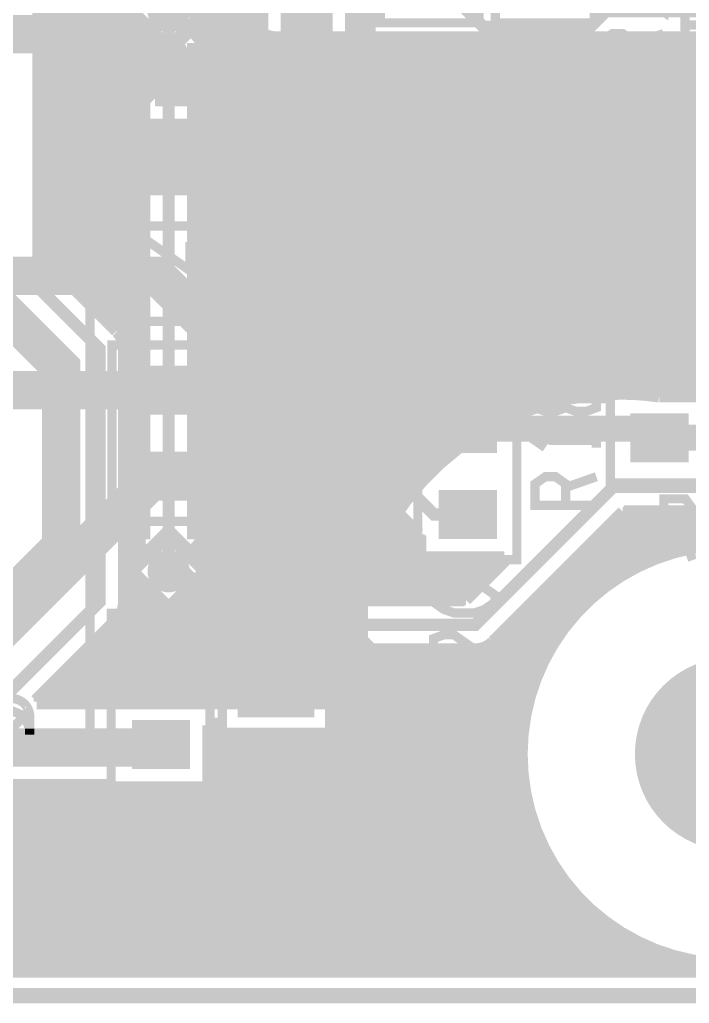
# Model space of a CAD drawing. Extents: x -3.4 to 91.7, y -66.9 to 11.1.
# Drawn here: x 16.71 to 27.8, y -29.13 to -12.84 of the extents above; entities that cross this region are included whole.
import ezdxf

# ---------------------------------------------------------------- set-up
doc = ezdxf.new("R2010")
doc.units = 0
doc.header["$MEASUREMENT"] = 0
doc.layers.get('0').update_dxf_attribs({"linetype": 'CONTINUOUS'})
for name, color, linetype in [('22-304A-0_BOT', 7, 'CONTINUOUS'), ('22-304A-0_DRD', 7, 'CONTINUOUS'), ('22-304A-0_SMB', 1, 'CONTINUOUS'), ('22-304A-0_SMT', 4, 'CONTINUOUS'), ('22-304A-0_SPT', 3, 'CONTINUOUS'), ('22-304A-0_SST', 5, 'CONTINUOUS'), ('22-304A-0_TOP', 10, 'CONTINUOUS'), ('THRUHOLE_NPT', 9, 'CONTINUOUS')]:
    doc.layers.add(name, color=color, linetype=linetype)

# ---------------------------------------------------------------- blocks, each defined once
blk = doc.blocks.new('ROUND_1')
at = {"const_width": 1.6002}
blk.add_lwpolyline([(-0.8001, 0, 1), (0.8001, 0, 1)], format="xyb", close=True, dxfattribs=at)
blk = doc.blocks.new('ROUND_28')
at = {"const_width": 0.35052}
blk.add_lwpolyline([(-0.17526, 0, 1), (0.17526, 0, 1)], format="xyb", close=True, dxfattribs=at)
blk = doc.blocks.new('ROUND_33')
at = {"const_width": 0.35052}
blk.add_lwpolyline([(-0.17526, 0, 1), (0.17526, 0, 1)], format="xyb", close=True, dxfattribs=at)
blk = doc.blocks.new('RECTANGLE_3')
blk.add_solid([(0.4826, 0.4064), (0.4826, -0.4064), (-0.4826, 0.4064), (-0.4826, -0.4064)])
blk = doc.blocks.new('RECTANGLE_6')
blk.add_solid([(0.9017, 0.508), (0.9017, -0.508), (-0.9017, 0.508), (-0.9017, -0.508)])
blk = doc.blocks.new('RECTANGLE_13')
blk.add_solid([(0.63627, 0.51308), (0.63627, -0.51308), (-0.63627, 0.51308), (-0.63627, -0.51308)])
blk = doc.blocks.new('RECTANGLE_19')
blk.add_solid([(0.508, 0.635), (0.508, -0.635), (-0.508, 0.635), (-0.508, -0.635)])
blk = doc.blocks.new('RECTANGLE_20')
blk.add_solid([(0.4826, 0.4064), (0.4826, -0.4064), (-0.4826, 0.4064), (-0.4826, -0.4064)])
blk = doc.blocks.new('ROUND_37')
at = {"const_width": 0.7493}
blk.add_lwpolyline([(-0.37465, 0, 1), (0.37465, 0, 1)], format="xyb", close=True, dxfattribs=at)
blk = doc.blocks.new('ROUND_2')
at = {"const_width": 0.50038}
blk.add_lwpolyline([(-0.25019, 0, 1), (0.25019, 0, 1)], format="xyb", close=True, dxfattribs=at)
blk = doc.blocks.new('RECTANGLE_27')
blk.add_solid([(0.3175, 0.4445), (0.3175, -0.4445), (-0.3175, 0.4445), (-0.3175, -0.4445)])

msp = doc.modelspace()

# ---------------------------------------------------------------- linework, layer by layer
at = {"layer": '22-304A-0_BOT'}
for points, const_width in [([(20.2692, -1.37922), (20.2692, -24.13)], 0.254), ([(20.0406, -1.6129), (20.0406, -24.13)], 0.254), ([(17.526, -2.4892), (17.526, -17.16786)], 0.254), ([(17.7546, -2.4892), (17.7546, -17.39646)], 0.254), ([(17.9832, -2.4892), (17.9832, -17.62506)], 0.254), ([(18.2118, -2.4892), (18.2118, -17.85366)], 0.254), ([(18.4404, -2.4892), (18.4404, -18.14068)], 0.254), ([(15.875, -11.07948), (15.90548, -11.07948), (17.018, -12.192), (17.018, -17.272), (18.034, -18.288), (18.034, -22.479), (16.256, -24.257), (15.494, -24.257), (13.589, -22.352), (11.43, -22.352)], 0.2032), ([(17.4498, -12.192), (17.4498, -17.09166)], 0.254), ([(19.177, -21.971), (19.177, -12.7)], 0.2032), ([(20.4978, -12.7), (20.4978, -24.13)], 0.254), ([(18.53692, -12.9286), (17.4498, -12.9286)], 0.254), ([(19.812, -12.9413), (19.812, -21.72716)], 0.254), ([(20.55876, -12.9286), (19.81708, -12.9286)], 0.254), ([(18.67408, -13.1572), (17.4498, -13.1572)], 0.254), ([(18.669, -13.15212), (18.669, -21.51888)], 0.254), ([(20.955, -13.1572), (19.67992, -13.1572)], 0.254), ([(20.7264, -13.09624), (20.7264, -24.13)], 0.254), ([(35.052, -13.1572), (20.955, -13.1572)], 0.254), ([(20.955, -13.1572), (20.955, -24.13)], 0.254), ([(21.1836, -13.1572), (21.1836, -24.13)], 0.254), ([(21.4122, -13.1572), (21.4122, -24.13)], 0.254), ([(21.6408, -13.1572), (21.6408, -24.13)], 0.254), ([(21.8694, -13.1572), (21.8694, -24.13)], 0.254), ([(22.098, -13.1572), (22.098, -24.13)], 0.254), ([(22.3266, -13.1572), (22.3266, -22.34438)], 0.254), ([(22.5552, -13.1572), (22.5552, -21.68906)], 0.254), ([(22.7838, -13.1572), (22.7838, -21.23694)], 0.254), ([(23.0124, -13.1572), (23.0124, -20.88388)], 0.254), ([(23.241, -13.1572), (23.241, -20.58924)], 0.254), ([(23.4696, -13.1572), (23.4696, -20.34032)], 0.254), ([(23.6982, -13.1572), (23.6982, -20.12442)], 0.254), ([(23.9268, -13.1572), (23.9268, -19.93392)], 0.254), ([(24.1554, -13.1572), (24.1554, -19.76882)], 0.254), ([(24.384, -13.1572), (24.384, -19.62658)], 0.254), ([(24.6126, -13.1572), (24.6126, -19.49958)], 0.254), ([(24.8412, -13.1572), (24.8412, -19.39036)], 0.254), ([(25.0698, -13.1572), (25.0698, -19.29638)], 0.254), ([(25.2984, -13.1572), (25.2984, -19.2151)], 0.254), ([(25.527, -13.1572), (25.527, -19.14906)], 0.254), ([(25.7556, -13.1572), (25.7556, -19.09572)], 0.254), ([(25.9842, -13.1572), (25.9842, -19.05508)], 0.254), ([(26.2128, -13.1572), (26.2128, -19.02714)], 0.254), ([(26.4414, -13.1572), (26.4414, -19.00936)], 0.254), ([(26.67, -13.1572), (26.67, -19.00428)], 0.254), ([(26.8986, -13.1572), (26.8986, -19.00936)], 0.254), ([(27.1272, -13.1572), (27.1272, -19.02714)], 0.254), ([(27.3558, -13.1572), (27.3558, -19.05)], 0.254), ([(27.5844, -13.1572), (27.5844, -19.05)], 0.254), ([(27.813, -13.1572), (27.813, -19.05)], 0.254), ([(18.7452, -13.22578), (18.7452, -21.44522)], 0.254), ([(19.6088, -13.22578), (19.6088, -21.44522)], 0.254), ([(18.7452, -13.3858), (17.4498, -13.3858)], 0.254), ([(35.052, -13.3858), (19.6088, -13.3858)], 0.254), ([(18.7452, -13.6144), (17.4498, -13.6144)], 0.254), ([(35.052, -13.6144), (19.6088, -13.6144)], 0.254), ([(18.7452, -13.843), (17.4498, -13.843)], 0.254), ([(35.052, -13.843), (19.6088, -13.843)], 0.254), ([(18.7452, -14.0716), (17.4498, -14.0716)], 0.254), ([(35.052, -14.0716), (19.6088, -14.0716)], 0.254), ([(18.7452, -14.3002), (17.4498, -14.3002)], 0.254), ([(35.052, -14.3002), (19.6088, -14.3002)], 0.254), ([(18.7452, -14.5288), (17.4498, -14.5288)], 0.254), ([(35.052, -14.5288), (19.6088, -14.5288)], 0.254), ([(18.7452, -14.7574), (17.4498, -14.7574)], 0.254), ([(35.052, -14.7574), (19.6088, -14.7574)], 0.254), ([(18.7452, -14.986), (17.4498, -14.986)], 0.254), ([(35.052, -14.986), (19.6088, -14.986)], 0.254), ([(18.7452, -15.2146), (17.4498, -15.2146)], 0.254), ([(35.052, -15.2146), (19.6088, -15.2146)], 0.254), ([(18.7452, -15.4432), (17.4498, -15.4432)], 0.254), ([(35.052, -15.4432), (19.6088, -15.4432)], 0.254), ([(18.7452, -15.6718), (17.4498, -15.6718)], 0.254), ([(35.052, -15.6718), (19.6088, -15.6718)], 0.254), ([(18.7452, -15.9004), (17.4498, -15.9004)], 0.254), ([(35.052, -15.9004), (19.6088, -15.9004)], 0.254), ([(18.7452, -16.129), (17.4498, -16.129)], 0.254), ([(35.052, -16.129), (19.6088, -16.129)], 0.254), ([(18.7452, -16.3576), (17.4498, -16.3576)], 0.254), ([(35.052, -16.3576), (19.6088, -16.3576)], 0.254), ([(18.7452, -16.5862), (17.4498, -16.5862)], 0.254), ([(35.052, -16.5862), (19.6088, -16.5862)], 0.254), ([(15.875, -23.08098), (17.399, -21.55698), (17.399, -18.60296), (15.875, -17.07896)], 0.635), ([(18.7452, -16.8148), (17.4498, -16.8148)], 0.254), ([(35.052, -16.8148), (19.6088, -16.8148)], 0.254), ([(18.7452, -17.0434), (17.4498, -17.0434)], 0.254), ([(35.052, -17.0434), (19.6088, -17.0434)], 0.254), ([(17.4498, -17.09166), (18.33372, -17.97558)], 0.254), ([(18.7452, -17.272), (17.6276, -17.272)], 0.254), ([(35.052, -17.272), (19.6088, -17.272)], 0.254), ([(18.7452, -17.5006), (17.8562, -17.5006)], 0.254), ([(35.052, -17.5006), (19.6088, -17.5006)], 0.254), ([(18.7452, -17.7292), (18.0848, -17.7292)], 0.254), ([(35.052, -17.7292), (19.6088, -17.7292)], 0.254), ([(18.7452, -17.9578), (18.3134, -17.9578)], 0.254), ([(35.052, -17.9578), (19.6088, -17.9578)], 0.254), ([(18.7452, -18.1864), (18.4531, -18.1864)], 0.254), ([(35.052, -18.1864), (19.6088, -18.1864)], 0.254), ([(18.4658, -18.288), (18.4658, -22.479)], 0.254), ([(18.7452, -18.415), (18.4658, -18.415)], 0.254), ([(35.052, -18.415), (19.6088, -18.415)], 0.254), ([(18.7452, -18.6436), (18.4658, -18.6436)], 0.254), ([(35.052, -18.6436), (19.6088, -18.6436)], 0.254), ([(18.7452, -18.8722), (18.4658, -18.8722)], 0.254), ([(35.052, -18.8722), (19.6088, -18.8722)], 0.254), ([(18.7452, -19.1008), (18.4658, -19.1008)], 0.254), ([(25.73528, -19.1008), (19.6088, -19.1008)], 0.254), ([(35.052, -19.05), (27.305, -19.05)], 0.254), ([(18.7452, -19.3294), (18.4658, -19.3294)], 0.254), ([(24.98598, -19.3294), (19.6088, -19.3294)], 0.254), ([(18.7452, -19.558), (18.4658, -19.558)], 0.254), ([(24.50338, -19.558), (19.6088, -19.558)], 0.254), ([(18.7452, -19.7866), (18.4658, -19.7866)], 0.254), ([(24.13, -19.7866), (19.6088, -19.7866)], 0.254), ([(18.7452, -20.0152), (18.4658, -20.0152)], 0.254), ([(23.8252, -20.0152), (19.6088, -20.0152)], 0.254), ([(18.7452, -20.2438), (18.4658, -20.2438)], 0.254), ([(23.56612, -20.2438), (19.6088, -20.2438)], 0.254), ([(18.7452, -20.4724), (18.4658, -20.4724)], 0.254), ([(23.3426, -20.4724), (19.6088, -20.4724)], 0.254), ([(18.7452, -20.701), (18.4658, -20.701)], 0.254), ([(23.14956, -20.701), (19.6088, -20.701)], 0.254), ([(18.7452, -20.9296), (18.4658, -20.9296)], 0.254), ([(22.97938, -20.9296), (19.6088, -20.9296)], 0.254), ([(18.7452, -21.1582), (18.4658, -21.1582)], 0.254), ([(22.83206, -21.1582), (19.6088, -21.1582)], 0.254), ([(18.7452, -21.3868), (18.4658, -21.3868)], 0.254), ([(22.69998, -21.3868), (19.6088, -21.3868)], 0.254), ([(18.59788, -21.6154), (18.4658, -21.6154)], 0.254), ([(22.58822, -21.6154), (19.75612, -21.6154)], 0.254), ([(22.225, -23.622), (22.225, -21.844)], 0.508), ([(18.50898, -21.844), (18.4658, -21.844)], 0.254), ([(22.48916, -21.844), (19.84502, -21.844)], 0.254), ([(18.5039, -22.0726), (18.4658, -22.0726)], 0.254), ([(22.40788, -22.0726), (19.84756, -22.0726)], 0.254), ([(19.812, -22.2123), (19.812, -24.13)], 0.254), ([(18.58264, -22.3012), (18.4658, -22.3012)], 0.254), ([(18.669, -22.42312), (18.669, -24.13)], 0.254), ([(22.33676, -22.3012), (19.77136, -22.3012)], 0.254), ([(18.78838, -22.5298), (18.46326, -22.5298)], 0.254), ([(18.8976, -22.59076), (18.8976, -24.13)], 0.254), ([(22.28088, -22.5298), (19.56308, -22.5298)], 0.254), ([(19.5834, -22.51456), (19.5834, -24.13)], 0.254), ([(22.2377, -22.7584), (18.36166, -22.7584)], 0.254), ([(18.4404, -22.62378), (18.4404, -24.13)], 0.254), ([(19.1262, -22.64918), (19.1262, -24.13)], 0.254), ([(19.3548, -22.62632), (19.3548, -24.13)], 0.254), ([(18.3388, -22.7838), (16.9926, -24.13)], 0.254), ([(18.2118, -22.9108), (18.2118, -24.13)], 0.254), ([(22.20468, -22.987), (18.1356, -22.987)], 0.254), ([(22.1869, -23.2156), (17.907, -23.2156)], 0.254), ([(17.9832, -23.1394), (17.9832, -24.13)], 0.254), ([(17.7546, -23.368), (17.7546, -24.13)], 0.254), ([(22.17674, -23.4442), (17.6784, -23.4442)], 0.254), ([(22.18182, -23.6728), (17.4498, -23.6728)], 0.254), ([(17.526, -23.5966), (17.526, -24.13)], 0.254), ([(22.19706, -23.9014), (17.2212, -23.9014)], 0.254), ([(17.2974, -23.8252), (17.2974, -24.13)], 0.254), ([(17.0688, -24.0538), (17.0688, -24.13)], 0.254), ([(22.225, -24.13), (16.9926, -24.13)], 0.254)]:
    msp.add_lwpolyline(points, dxfattribs=dict(at, const_width=const_width))
at = {"layer": '22-304A-0_BOT', "const_width": 0.254}
for points in [[(18.49628, -12.7, 0.2244667), (18.74497, -13.22605)], [(19.6088, -13.22578, 0.2244669), (19.85736, -12.7)], [(20.4978, -12.7, 0.4142136), (20.955, -13.1572)], [(18.4658, -18.288, 0.1989132), (18.33933, -17.98267)], [(18.4658, -18.288, 0.1989132), (18.33933, -17.98267)], [(26.66238, -19.00428, 0.4142136), (22.17674, -23.48992)], [(27.305, -19.05, 0.0359501), (26.66238, -19.00374)], [(18.7452, -21.44522, 0.2244669), (18.49664, -21.971)], [(19.85772, -21.971, 0.2244678), (19.60902, -21.44494)], [(18.49628, -21.971, 0.4142136), (19.177, -22.65172)], [(19.177, -22.65172, 0.4142136), (19.85772, -21.971)], [(18.3388, -22.7838, 0.1989124), (18.46505, -22.479)], [(22.17674, -23.48992, 0.03583), (22.22269, -24.13033)]]:
    msp.add_lwpolyline(points, format="xyb", dxfattribs=at)
at = {"layer": '22-304A-0_DRD', "const_width": 0.254}
for points in [[(-2.99974, -28.99918), (-2.99974, 11.00074), (41.9989, 11.00074), (41.9989, -28.99918), (-2.99974, -28.99918)], [(18.542, -12.7), (19.177, -13.335)], [(19.177, -13.335), (19.812, -12.7)], [(24.13, -15.367), (23.495, -16.002)], [(24.13, -15.367), (23.495, -16.002)], [(24.13, -15.367), (23.495, -16.002)], [(24.765, -16.002), (24.13, -15.367)], [(24.765, -16.002), (24.13, -15.367)], [(24.765, -16.002), (24.13, -15.367)], [(23.495, -16.002), (24.13, -16.637)], [(23.495, -16.002), (24.13, -16.637)], [(23.495, -16.002), (24.13, -16.637)], [(24.13, -16.637), (24.765, -16.002)], [(24.13, -16.637), (24.765, -16.002)], [(24.13, -16.637), (24.765, -16.002)], [(26.67, -16.51), (26.035, -17.145)], [(26.67, -16.51), (26.035, -17.145)], [(27.305, -17.145), (26.67, -16.51)], [(27.305, -17.145), (26.67, -16.51)], [(26.035, -17.145), (26.67, -17.78)], [(26.035, -17.145), (26.67, -17.78)], [(26.67, -17.78), (27.305, -17.145)], [(26.67, -17.78), (27.305, -17.145)], [(21.844, -19.685), (21.209, -20.32)], [(22.479, -20.32), (21.844, -19.685)], [(21.209, -20.32), (21.844, -20.955)], [(21.844, -20.955), (22.479, -20.32)], [(22.225, -21.209), (21.59, -21.844)], [(22.86, -21.844), (22.225, -21.209)], [(19.177, -21.336), (18.542, -21.971)], [(19.812, -21.971), (19.177, -21.336)], [(21.59, -21.844), (22.225, -22.479)], [(22.225, -22.479), (22.86, -21.844)], [(18.542, -21.971), (19.177, -22.606)], [(19.177, -22.606), (19.812, -21.971)], [(22.225, -22.987), (21.59, -23.622)], [(22.86, -23.622), (22.225, -22.987)], [(21.59, -23.622), (22.225, -24.257)], [(22.225, -24.257), (22.86, -23.622)], [(29.1338, -24.99868), (27.8638, -24.99868)]]:
    msp.add_lwpolyline(points, dxfattribs=at)
at = {"layer": '22-304A-0_SST', "const_width": 0.1524}
for points in [[(16.57604, -24.67864), (16.87576, -24.67864), (17.87398, -24.67864), (17.87398, -2.88036), (16.87576, -2.88036), (16.87576, -2.97942), (16.87576, -3.18008)], [(24.3205, -12.8905), (24.3205, -9.9695), (22.6822, -9.9695), (22.6822, -12.8905), (24.3205, -12.8905)], [(26.2255, -12.8905), (26.2255, -9.9695), (24.5872, -9.9695), (24.5872, -12.8905), (26.2255, -12.8905)], [(18.288, -16.256), (22.352, -16.256), (22.352, -11.684), (20.574, -11.684), (20.32, -11.938), (20.066, -11.684), (18.288, -11.684), (18.288, -16.256)], [(27.37358, -12.2301), (27.37358, -12.70508), (26.6954, -12.2301), (26.52776, -12.2301), (26.35758, -12.29106), (26.35758, -12.64666), (26.52776, -12.70508)], [(27.72918, -12.92606), (28.08478, -12.92606), (28.20416, -12.75588), (28.20416, -12.5857), (28.08478, -12.41806), (27.72918, -12.41806), (27.72918, -13.43406)], [(26.86558, -13.54328), (26.86558, -13.18768), (26.6954, -13.0683), (26.52776, -13.0683), (26.35758, -13.18768), (26.35758, -13.54328), (27.37358, -13.54328)], [(26.86558, -13.2461), (27.37358, -13.0683)], [(25.527, -18.542), (22.733, -18.542), (22.733, -13.208), (25.527, -13.208), (25.527, -18.542)], [(25.8445, -13.7795), (25.8445, -16.7005), (27.4828, -16.7005), (27.4828, -13.7795), (25.8445, -13.7795)], [(27.7495, -13.7795), (27.7495, -16.7005), (29.3878, -16.7005), (29.3878, -13.7795), (27.7495, -13.7795)], [(19.53006, -16.52016), (19.53006, -16.99514), (18.85442, -16.52016), (18.68424, -16.52016), (18.51406, -16.58112), (18.51406, -16.93672), (18.68424, -16.99514)], [(22.37994, -17.39138), (21.36394, -17.03578), (21.36394, -17.51076)], [(19.36242, -17.35836), (19.53006, -17.41932), (19.53006, -17.77492), (19.36242, -17.83334), (18.68424, -17.83334), (18.51406, -17.77492), (18.51406, -17.41932), (18.68424, -17.35836)], [(28.1305, -20.5105), (28.1305, -17.5895), (26.4922, -17.5895), (26.4922, -20.5105), (28.1305, -20.5105)], [(22.20976, -17.87398), (22.37994, -17.9324), (22.37994, -18.288), (22.20976, -18.34896), (21.53412, -18.34896), (21.36394, -18.288), (21.36394, -17.9324), (21.53412, -17.87398)], [(19.8755, -21.1455), (19.8755, -18.2245), (18.2372, -18.2245), (18.2372, -21.1455), (19.8755, -21.1455)], [(23.3045, -18.8595), (23.3045, -21.7805), (24.9428, -21.7805), (24.9428, -18.8595), (23.3045, -18.8595)], [(25.75306, -18.90776), (25.58542, -18.84934), (25.41524, -18.84934), (25.24506, -18.90776), (25.24506, -19.26336), (25.41524, -19.32432), (25.58542, -19.32432), (25.75306, -19.26336), (25.75306, -18.90776), (25.92324, -18.84934), (26.09342, -18.84934), (26.26106, -18.90776), (26.26106, -19.26336), (26.09342, -19.32432), (25.92324, -19.32432), (25.75306, -19.26336)], [(26.26106, -19.68754), (26.26106, -19.92376)], [(26.26106, -19.80692), (25.24506, -19.80692), (25.41524, -19.92376)], [(25.75306, -20.88134), (25.75306, -20.52574), (25.58542, -20.40636), (25.41524, -20.40636), (25.24506, -20.52574), (25.24506, -20.88134), (26.26106, -20.88134)], [(25.75306, -20.58416), (26.26106, -20.40636)], [(27.37866, -21.28012), (27.73426, -21.28012), (27.85364, -21.10994), (27.85364, -20.93976), (27.73426, -20.77212), (27.37866, -20.77212), (27.37866, -21.78812)], [(20.32, -21.082), (21.59, -21.082), (21.844, -21.336), (21.844, -24.638), (20.066, -24.638), (20.066, -21.336), (20.32, -21.082)], [(27.67584, -21.28012), (27.85364, -21.78812)], [(24.57958, -22.48408), (24.4094, -22.60346), (24.24176, -22.66188), (23.9014, -22.66188), (23.73376, -22.60346), (23.56358, -22.48408), (23.56358, -22.3647), (23.73376, -22.24786), (23.9014, -22.1869), (24.24176, -22.1869), (24.4094, -22.24786), (24.57958, -22.3647), (24.57958, -22.48408)], [(18.2245, -22.6695), (18.2245, -25.5905), (19.8628, -25.5905), (19.8628, -22.6695), (18.2245, -22.6695)], [(20.066, -22.606), (21.844, -22.606)], [(24.57958, -23.0251), (24.57958, -23.50008), (23.9014, -23.0251), (23.73376, -23.0251), (23.56358, -23.08606), (23.56358, -23.44166), (23.73376, -23.50008)], [(24.07158, -24.33828), (24.07158, -23.98268), (23.9014, -23.8633), (23.73376, -23.8633), (23.56358, -23.98268), (23.56358, -24.33828), (24.57958, -24.33828)], [(24.07158, -24.0411), (24.57958, -23.8633)], [(16.87576, -24.37892), (16.87576, -24.57958), (16.78686, -24.36876), (16.57604, -24.57958), (14.2748, -24.57958), (14.2748, -24.27986), (16.57604, -24.27986), (16.78686, -24.36876)], [(16.87576, -24.67864), (16.87576, -24.57958)], [(21.40204, -25.0952), (21.40204, -25.57018), (20.72386, -25.0952), (20.55368, -25.0952), (20.38604, -25.15362), (20.38604, -25.50922), (20.55368, -25.57018)], [(18.86458, -26.36266), (18.86458, -26.00706), (19.03476, -25.9461), (19.2024, -25.9461), (19.37258, -26.00706), (19.37258, -26.36266), (19.2024, -26.42108), (19.03476, -26.42108), (18.35658, -26.18486)], [(21.40204, -25.9334), (21.40204, -26.34742), (20.38604, -26.34742)], [(18.86458, -27.25928), (18.86458, -26.90368), (18.6944, -26.7843), (18.52676, -26.7843), (18.35658, -26.90368), (18.35658, -27.25928), (19.37258, -27.25928)], [(18.86458, -26.9621), (19.37258, -26.7843)], [(21.40204, -27.18562), (21.40204, -26.83002), (21.06168, -26.71318), (20.72386, -26.71318), (20.38604, -26.83002), (20.38604, -27.18562)], [(21.40204, -27.1272), (20.38604, -27.1272)]]:
    msp.add_lwpolyline(points, dxfattribs=at)
msp.add_lwpolyline([(16.87576, -24.37892, 0.4142136), (16.57604, -24.0792)], format="xyb", dxfattribs=at)
at = {"layer": '22-304A-0_TOP'}
for points, const_width in [([(10.16, -0.3302), (10.16, -0.381), (11.049, -1.27), (12.827, -1.27), (15.494, -3.937), (16.764, -3.937), (17.018, -4.191), (17.018, -7.366), (18.288, -8.636), (18.288, -14.097), (19.304, -15.113)], 0.2032), ([(24.13, -19.6088), (24.0538, -19.6088), (22.352, -17.907), (22.352, -11.938), (19.939, -9.525), (19.939, -2.921), (18.923, -1.905)], 0.508), ([(15.875, -13.081), (17.399, -13.081), (17.399, -8.636), (15.875, -7.112), (15.875, -7.07898)], 0.635), ([(23.495, -12.1412), (23.5712, -12.1412), (24.384, -12.954), (26.162, -12.954), (26.416, -12.7), (28.321, -12.7), (29.47416, -11.54684), (29.47416, -10.67054)], 0.2032), ([(24.13, -14.1986), (24.5364, -14.1986), (25.273, -13.462), (26.67, -13.462), (26.924, -13.208), (28.448, -13.208), (30.1244, -11.5316), (30.1244, -10.67054)], 0.2032), ([(26.67, -14.5288), (27.4828, -13.716), (28.575, -13.716), (30.77464, -11.51636), (30.77464, -10.67054)], 0.2032), ([(21.2344, -11.6459), (21.2344, -14.1478)], 0.254), ([(21.1582, -11.8618), (21.1582, -13.7922)], 0.254), ([(21.463, -11.8745), (21.463, -14.1478)], 0.254), ([(21.6916, -12.1031), (21.6916, -14.1478)], 0.254), ([(21.7678, -12.1793), (21.7678, -14.1478)], 0.254), ([(19.177, -12.7), (20.193, -12.7), (20.32, -12.827)], 0.2032), ([(21.7678, -12.8016), (21.1582, -12.8016)], 0.254), ([(15.875, -17.07896), (17.399, -17.07896), (17.399, -13.081), (15.875, -13.081)], 0.635), ([(21.7678, -13.0302), (21.1582, -13.0302)], 0.254), ([(18.7198, -13.20292), (18.7198, -13.91666)], 0.254), ([(18.7198, -13.20292), (18.7198, -13.91666)], 0.254), ([(18.78838, -13.2588), (18.7198, -13.2588)], 0.254), ([(19.4818, -13.30706), (19.4818, -13.7922)], 0.254), ([(21.7678, -13.2588), (21.1582, -13.2588)], 0.254), ([(18.9484, -13.34008), (18.9484, -14.14526)], 0.254), ([(19.177, -13.38072), (19.177, -14.1478)], 0.254), ([(19.4056, -13.34008), (19.4056, -14.1478)], 0.254), ([(19.4818, -13.4874), (18.7198, -13.4874)], 0.254), ([(21.7678, -13.4874), (21.1582, -13.4874)], 0.254), ([(19.4818, -13.716), (18.7198, -13.716)], 0.254), ([(21.1582, -13.7922), (19.4818, -13.7922)], 0.254), ([(19.6342, -13.7922), (19.6342, -14.1478)], 0.254), ([(19.8628, -13.7922), (19.8628, -14.1478)], 0.254), ([(20.0914, -13.7922), (20.0914, -14.1478)], 0.254), ([(20.32, -13.7922), (20.32, -15.5448)], 0.254), ([(20.5486, -13.7922), (20.5486, -14.1478)], 0.254), ([(20.7772, -13.7922), (20.7772, -14.1478)], 0.254), ([(21.0058, -13.7922), (21.0058, -14.1478)], 0.254), ([(21.7678, -13.716), (21.1582, -13.716)], 0.254), ([(18.7198, -13.91666), (18.9484, -14.1478)], 0.254), ([(21.7678, -13.9446), (18.7452, -13.9446)], 0.254), ([(25.4508, -13.8938), (25.3619, -13.9827)], 0.254), ([(25.8572, -13.9446), (25.4, -13.9446)], 0.254), ([(25.8572, -13.8938), (25.4508, -13.8938)], 0.254), ([(25.5778, -13.8938), (25.5778, -19.0627)], 0.254), ([(25.8064, -13.8938), (25.8064, -19.0627)], 0.254), ([(25.8572, -13.8938), (25.8572, -15.2146)], 0.254), ([(25.3492, -13.9954), (25.3492, -19.0627)], 0.254), ([(25.3619, -13.9827), (25.3619, -15.0368)], 0.254), ([(20.1422, -14.1478), (18.9484, -14.1478)], 0.254), ([(20.1422, -14.1478), (20.1422, -15.33906)], 0.254), ([(20.4978, -14.1732), (20.1422, -14.1732)], 0.254), ([(20.4978, -14.1478), (20.4978, -16.0782)], 0.254), ([(21.7678, -14.1478), (20.4978, -14.1478)], 0.254), ([(21.336, -14.1478), (21.336, -15.113)], 0.254), ([(25.8572, -14.1732), (25.3619, -14.1732)], 0.254), ([(20.4978, -14.4018), (20.1422, -14.4018)], 0.254), ([(25.8572, -14.4018), (25.3619, -14.4018)], 0.254), ([(26.67, -14.5288), (26.8478, -14.5288), (27.559, -15.24), (27.559, -17.399), (27.305, -17.653), (27.305, -18.3388)], 0.2032), ([(20.4978, -14.6304), (20.1422, -14.6304)], 0.254), ([(25.8572, -14.6304), (25.3619, -14.6304)], 0.254), ([(20.4978, -14.859), (20.1422, -14.859)], 0.254), ([(25.8572, -14.859), (25.3619, -14.859)], 0.254), ([(20.4978, -15.0876), (20.1422, -15.0876)], 0.254), ([(25.3619, -15.0368), (22.9362, -15.0368)], 0.254), ([(22.9362, -15.0368), (22.9362, -16.7132)], 0.254), ([(25.8572, -15.0876), (22.9362, -15.0876)], 0.254), ([(23.0632, -15.0368), (23.0632, -16.7132)], 0.254), ([(23.2918, -15.0368), (23.2918, -16.7132)], 0.254), ([(23.5204, -15.0368), (23.5204, -16.7132)], 0.254), ([(23.749, -15.0368), (23.749, -16.7132)], 0.254), ([(23.9776, -15.0368), (23.9776, -16.7132)], 0.254), ([(24.2062, -15.0368), (24.2062, -16.7132)], 0.254), ([(24.4348, -15.0368), (24.4348, -16.7132)], 0.254), ([(24.6634, -15.0368), (24.6634, -16.7132)], 0.254), ([(24.892, -15.0368), (24.892, -16.7132)], 0.254), ([(25.1206, -15.0368), (25.1206, -16.7132)], 0.254), ([(19.304, -15.113), (19.939, -15.748), (19.939, -16.764), (22.606, -19.431), (22.606, -20.066), (23.5712, -21.0312), (24.13, -21.0312)], 0.2032), ([(20.4978, -15.113), (21.336, -15.113)], 0.254), ([(21.336, -16.0782), (21.336, -15.113)], 0.254), ([(25.8572, -15.2146), (25.8572, -15.2654)], 0.254), ([(25.8572, -15.2654), (25.8572, -16.6878)], 0.254), ([(20.4978, -15.3162), (20.1422, -15.3162)], 0.254), ([(20.1422, -15.33906), (20.2438, -15.4432)], 0.254), ([(25.8572, -15.3162), (22.9362, -15.3162)], 0.254), ([(20.4978, -15.5448), (20.32, -15.5448)], 0.254), ([(25.8572, -15.5448), (22.9362, -15.5448)], 0.254), ([(20.3708, -15.748), (20.3708, -16.58366)], 0.254), ([(20.4978, -15.7734), (20.3708, -15.7734)], 0.254), ([(25.8572, -15.7734), (22.9362, -15.7734)], 0.254), ([(24.13, -17.5514), (24.13, -16.002)], 0.635), ([(24.13, -16.002), (24.13, -17.5514)], 0.635), ([(24.13, -17.5514), (24.13, -16.002)], 0.635), ([(20.4978, -16.002), (20.3708, -16.002)], 0.254), ([(21.7678, -16.0782), (20.4978, -16.0782)], 0.254), ([(20.5486, -16.0782), (20.5486, -16.76146)], 0.254), ([(20.7772, -16.0782), (20.7772, -16.99006)], 0.254), ([(21.0058, -16.0782), (21.0058, -17.21866)], 0.254), ([(21.2344, -16.0782), (21.2344, -17.44726)], 0.254), ([(21.463, -16.0782), (21.463, -17.67586)], 0.254), ([(21.6916, -16.0782), (21.6916, -17.90446)], 0.254), ([(21.7678, -16.0782), (21.7678, -17.907)], 0.254), ([(25.8572, -16.002), (22.9362, -16.002)], 0.254), ([(25.8572, -15.9512), (26.67, -15.9512)], 0.254), ([(26.67, -16.6878), (26.67, -15.9512)], 0.254), ([(26.67, -15.9512), (26.67, -17.145)], 0.2032), ([(26.67, -15.9512), (26.67, -17.145)], 0.2032), ([(21.7678, -16.2306), (20.3708, -16.2306)], 0.254), ([(25.8572, -16.2306), (22.9362, -16.2306)], 0.254), ([(21.7678, -16.4592), (20.3708, -16.4592)], 0.254), ([(25.8572, -16.4592), (22.9362, -16.4592)], 0.254), ([(20.3708, -16.58366), (21.77288, -17.98828)], 0.254), ([(21.7678, -16.6878), (20.4724, -16.6878)], 0.254), ([(27.1272, -16.6878), (22.9362, -16.6878)], 0.254), ([(25.3619, -16.7132), (22.9362, -16.7132)], 0.254), ([(24.13, -16.7132), (24.13, -17.5514)], 0.254), ([(25.3619, -16.7132), (25.3619, -18.3896)], 0.254), ([(27.1272, -16.6878), (25.8572, -16.6878)], 0.254), ([(26.035, -16.6878), (26.035, -19.0627)], 0.254), ([(26.2636, -16.6878), (26.2636, -19.0627)], 0.254), ([(26.4922, -16.6878), (26.4922, -19.0627)], 0.254), ([(26.7208, -16.6878), (26.7208, -17.6022)], 0.254), ([(26.9494, -16.6878), (26.9494, -17.40662)], 0.254), ([(27.1272, -16.6878), (27.1272, -17.21866)], 0.254), ([(20.955, -19.05), (18.98396, -17.07896), (17.399, -17.07896), (15.875, -17.07896)], 0.635), ([(21.7678, -16.9164), (20.701, -16.9164)], 0.254), ([(27.1272, -16.9164), (25.3619, -16.9164)], 0.254), ([(21.7678, -17.145), (20.9296, -17.145)], 0.254), ([(27.1272, -17.145), (25.3619, -17.145)], 0.254), ([(27.1272, -17.21866), (27.00528, -17.34058)], 0.254), ([(21.7678, -17.3736), (21.1582, -17.3736)], 0.254), ([(26.9748, -17.3736), (25.3619, -17.3736)], 0.254), ([(25.3619, -17.5514), (24.13, -17.5514)], 0.254), ([(24.13, -18.3896), (24.13, -17.5514)], 0.254), ([(21.7678, -17.6022), (21.3868, -17.6022)], 0.254), ([(26.87574, -17.6022), (25.3619, -17.6022)], 0.254), ([(26.4922, -17.6022), (26.4922, -19.0246)], 0.254), ([(26.87574, -17.6022), (26.4922, -17.6022)], 0.254), ([(21.7678, -17.8308), (21.6154, -17.8308)], 0.254), ([(26.4922, -17.8308), (25.3619, -17.8308)], 0.254), ([(26.4922, -18.0594), (25.3619, -18.0594)], 0.254), ([(26.4922, -18.288), (25.3619, -18.288)], 0.254), ([(25.3619, -18.3896), (23.6601, -18.3896)], 0.254), ([(23.6601, -18.3896), (24.1427, -18.8722)], 0.254), ([(23.749, -18.3896), (23.749, -18.4785)], 0.254), ([(26.4922, -18.5166), (23.7871, -18.5166)], 0.254), ([(23.9776, -18.3896), (23.9776, -18.7071)], 0.254), ([(24.2062, -18.3896), (24.2062, -18.8722)], 0.254), ([(24.4348, -18.3896), (24.4348, -18.8722)], 0.254), ([(24.6634, -18.3896), (24.6634, -18.8722)], 0.254), ([(24.892, -18.3896), (24.892, -18.8722)], 0.254), ([(25.1206, -18.3896), (25.1206, -19.0627)], 0.254), ([(19.05, -18.9738), (15.98168, -18.9738), (15.875, -19.08048)], 0.635), ([(26.4922, -18.7452), (24.0157, -18.7452)], 0.254), ([(24.9428, -18.8722), (24.1427, -18.8722)], 0.254), ([(24.9428, -18.8722), (24.9428, -19.0627)], 0.254), ([(26.4922, -18.9738), (24.9428, -18.9738)], 0.254), ([(21.6027, -19.0373), (22.1742, -19.6088)], 0.254), ([(21.6027, -19.0373), (21.6027, -19.5072)], 0.254), ([(21.6916, -19.1262), (21.6916, -21.00072)], 0.254), ([(26.4922, -19.0627), (24.9428, -19.0627)], 0.254), ([(20.955, -19.5072), (20.955, -19.8882)], 0.635), ([(21.76526, -19.2024), (21.6027, -19.2024)], 0.254), ([(21.99386, -19.431), (21.6027, -19.431)], 0.254), ([(21.6027, -19.5072), (21.6027, -19.5453)], 0.254), ([(21.9202, -19.3548), (21.9202, -22.4282)], 0.254), ([(21.6027, -19.5453), (21.6027, -19.8247)], 0.254), ([(21.6027, -19.5453), (21.6027, -19.8247)], 0.254), ([(22.1742, -19.6596), (21.6027, -19.6596)], 0.254), ([(22.1488, -19.5834), (22.1488, -22.4282)], 0.254), ([(22.1742, -19.6088), (22.1742, -20.066)], 0.254), ([(24.13, -19.6088), (27.1526, -19.6088), (27.305, -19.7612)], 0.4318), ([(29.21, -19.7612), (27.305, -19.7612)], 0.4318), ([(34.925, -19.7612), (34.7218, -19.7612), (33.909, -20.574), (26.543, -20.574), (24.257, -22.86), (20.32, -22.86), (19.431, -21.971), (19.177, -21.971)], 0.2032), ([(21.6027, -19.8247), (21.6027, -19.8882)], 0.254), ([(22.1742, -19.8882), (21.6027, -19.8882)], 0.254), ([(21.6027, -19.8882), (21.6027, -21.00072)], 0.254), ([(19.05, -24.8412), (19.05, -24.892), (14.351, -24.892), (13.335, -23.876), (13.335, -20.32)], 0.635), ([(20.955, -20.32), (20.955, -21.844)], 0.635), ([(21.844, -20.32), (20.955, -20.32)], 0.635), ([(22.17674, -20.1168), (21.6027, -20.1168)], 0.254), ([(15.875, -23.08098), (15.96898, -22.987), (16.383, -22.987), (18.9738, -20.3962), (19.05, -20.3962)], 0.635), ([(22.2758, -20.3454), (21.6027, -20.3454)], 0.254), ([(22.3012, -20.3708), (23.25878, -21.33092)], 0.254), ([(22.3774, -20.447), (22.3774, -22.4282)], 0.254), ([(22.50186, -20.574), (21.6027, -20.574)], 0.254), ([(22.73046, -20.8026), (21.6027, -20.8026)], 0.254), ([(22.606, -20.6756), (22.606, -22.4282)], 0.254), ([(22.8346, -20.9042), (22.8346, -22.4282)], 0.254), ([(21.92274, -21.00072), (21.6027, -21.00072)], 0.254), ([(21.92274, -21.00072), (21.92274, -22.4282)], 0.254), ([(22.95906, -21.0312), (21.92274, -21.0312)], 0.254), ([(23.0632, -21.1328), (23.0632, -22.4282)], 0.254), ([(26.7208, -21.0058), (24.56688, -23.15972)], 0.254), ([(35.38982, -21.0312), (26.6954, -21.0312)], 0.254), ([(26.7208, -21.0058), (26.7208, -21.9837)], 0.254), ([(33.909, -21.0058), (26.7208, -21.0058)], 0.254), ([(26.9494, -21.0058), (26.9494, -21.85924)], 0.254), ([(27.178, -21.0058), (27.178, -21.75764)], 0.254), ([(27.4066, -21.0058), (27.4066, -21.67128)], 0.254), ([(27.6352, -21.0058), (27.6352, -21.60524)], 0.254), ([(27.8638, -21.0058), (27.8638, -21.55698)], 0.254), ([(23.18766, -21.2598), (21.92274, -21.2598)], 0.254), ([(35.61842, -21.2598), (26.4668, -21.2598)], 0.254), ([(26.4922, -21.2344), (26.4922, -22.13102)], 0.254), ([(23.2918, -21.35886), (23.2918, -22.4282)], 0.254), ([(23.3172, -21.37918), (23.3172, -21.7678)], 0.254), ([(26.2636, -21.463), (26.2636, -22.30374)], 0.254), ([(23.3172, -21.4884), (21.92274, -21.4884)], 0.254), ([(35.84702, -21.4884), (26.2382, -21.4884)], 0.254), ([(22.225, -21.844), (20.955, -21.844)], 0.508), ([(23.3172, -21.717), (21.92274, -21.717)], 0.254), ([(24.73706, -21.7678), (23.3172, -21.7678)], 0.254), ([(23.5204, -21.7678), (23.5204, -22.4282)], 0.254), ([(23.749, -21.7678), (23.749, -22.4282)], 0.254), ([(23.9776, -21.7678), (23.9776, -22.4282)], 0.254), ([(24.73706, -21.7678), (24.07666, -22.4282)], 0.254), ([(24.2062, -21.7678), (24.2062, -22.29866)], 0.254), ([(24.4348, -21.7678), (24.4348, -22.07006)], 0.254), ([(24.6634, -21.7678), (24.6634, -21.84146)], 0.254), ([(27.2796, -21.717), (26.0096, -21.717)], 0.254), ([(26.035, -21.6916), (26.035, -22.51202)], 0.254), ([(21.92274, -21.844), (20.955, -21.844)], 0.254), ([(24.55926, -21.9456), (21.92274, -21.9456)], 0.254), ([(26.78684, -21.9456), (25.781, -21.9456)], 0.254), ([(25.8064, -21.9202), (25.8064, -22.76094)], 0.254), ([(24.33066, -22.1742), (21.92274, -22.1742)], 0.254), ([(26.43124, -22.1742), (25.5524, -22.1742)], 0.254), ([(25.5778, -22.1488), (25.5778, -23.06828)], 0.254), ([(24.10206, -22.4028), (21.92274, -22.4028)], 0.254), ([(24.07666, -22.4282), (21.92274, -22.4282)], 0.254), ([(26.1493, -22.4028), (25.3238, -22.4028)], 0.254), ([(25.3492, -22.3774), (25.3492, -23.4696)], 0.254), ([(25.9207, -22.6314), (25.0952, -22.6314)], 0.254), ([(25.1206, -22.606), (25.1206, -24.0792)], 0.254), ([(25.72766, -22.86), (24.8666, -22.86)], 0.254), ([(24.892, -22.8346), (24.892, -26.6446)], 0.254), ([(25.5651, -23.0886), (24.638, -23.0886)], 0.254), ([(24.6634, -23.0632), (24.6634, -26.4541)], 0.254), ([(20.955, -23.876), (19.812, -23.876), (19.3548, -23.4188), (19.05, -23.4188)], 0.635), ([(24.4348, -23.2537), (24.4348, -26.36774)], 0.254), ([(21.9202, -23.2918), (21.9202, -28.575)], 0.254), ([(24.257, -23.2918), (21.92274, -23.2918)], 0.254), ([(21.92274, -23.2918), (21.92274, -24.71928)], 0.254), ([(25.42794, -23.3172), (21.92274, -23.3172)], 0.254), ([(22.1488, -23.2918), (22.1488, -28.575)], 0.254), ([(22.3774, -23.2918), (22.3774, -28.575)], 0.254), ([(22.606, -23.2918), (22.606, -28.575)], 0.254), ([(22.8346, -23.2918), (22.8346, -28.575)], 0.254), ([(23.0632, -23.2918), (23.0632, -28.575)], 0.254), ([(23.2918, -23.2918), (23.2918, -28.575)], 0.254), ([(23.5204, -23.2918), (23.5204, -26.79446)], 0.254), ([(23.749, -23.2918), (23.749, -26.52268)], 0.254), ([(23.9776, -23.2918), (23.9776, -26.39568)], 0.254), ([(24.2062, -23.2918), (24.2062, -26.34996)], 0.254), ([(25.31364, -23.5458), (21.92274, -23.5458)], 0.254), ([(25.21966, -23.7744), (21.92274, -23.7744)], 0.254), ([(25.14092, -24.003), (21.92274, -24.003)], 0.254), ([(25.0825, -24.2316), (21.92274, -24.2316)], 0.254), ([(19.8628, -24.5237), (19.8628, -25.5778)], 0.254), ([(19.98726, -24.5237), (19.8628, -24.5237)], 0.254), ([(19.8628, -24.5237), (19.8628, -28.575)], 0.254), ([(19.98726, -24.5237), (19.98726, -24.71928)], 0.254), ([(25.03932, -24.4602), (21.92274, -24.4602)], 0.254), ([(19.98726, -24.6888), (19.8628, -24.6888)], 0.254), ([(21.92274, -24.71928), (19.98726, -24.71928)], 0.254), ([(20.0914, -24.71928), (20.0914, -28.575)], 0.254), ([(20.32, -24.71928), (20.32, -28.575)], 0.254), ([(20.5486, -24.71928), (20.5486, -28.575)], 0.254), ([(20.7772, -24.71928), (20.7772, -28.575)], 0.254), ([(21.0058, -24.71928), (21.0058, -28.575)], 0.254), ([(21.2344, -24.71928), (21.2344, -28.575)], 0.254), ([(21.463, -24.71928), (21.463, -28.575)], 0.254), ([(21.6916, -24.71928), (21.6916, -28.575)], 0.254), ([(25.01138, -24.6888), (21.92274, -24.6888)], 0.254), ([(24.99868, -24.9174), (19.8628, -24.9174)], 0.254), ([(24.99868, -25.146), (19.8628, -25.146)], 0.254), ([(25.01646, -25.3746), (19.8628, -25.3746)], 0.254), ([(25.04948, -25.6032), (-2.54, -25.6032)], 0.254), ([(18.2372, -25.5397), (14.351, -25.5397)], 0.254), ([(16.6624, -25.5397), (16.6624, -28.575)], 0.254), ([(16.891, -25.5397), (16.891, -28.575)], 0.254), ([(17.1196, -25.5397), (17.1196, -28.575)], 0.254), ([(17.3482, -25.5397), (17.3482, -28.575)], 0.254), ([(17.5768, -25.5397), (17.5768, -28.575)], 0.254), ([(17.8054, -25.5397), (17.8054, -28.575)], 0.254), ([(18.034, -25.5397), (18.034, -28.575)], 0.254), ([(18.2372, -25.5397), (18.2372, -25.5778)], 0.254), ([(19.8628, -25.5778), (18.2372, -25.5778)], 0.254), ([(18.2626, -25.5778), (18.2626, -28.575)], 0.254), ([(18.4912, -25.5778), (18.4912, -28.575)], 0.254), ([(18.7198, -25.5778), (18.7198, -28.575)], 0.254), ([(18.9484, -25.5778), (18.9484, -28.575)], 0.254), ([(19.177, -25.5778), (19.177, -28.575)], 0.254), ([(19.4056, -25.5778), (19.4056, -28.575)], 0.254), ([(19.6342, -25.5778), (19.6342, -28.575)], 0.254), ([(25.09774, -25.8318), (-2.54, -25.8318)], 0.254), ([(25.1206, -25.9207), (25.1206, -28.575)], 0.254), ([(25.16124, -26.0604), (11.303, -26.0604)], 0.254), ([(25.24252, -26.289), (11.303, -26.289)], 0.254), ([(23.75408, -26.5176), (11.303, -26.5176)], 0.254), ([(25.34158, -26.5176), (24.75992, -26.5176)], 0.254), ([(25.3492, -26.5303), (25.3492, -28.575)], 0.254), ([(23.54834, -26.7462), (11.303, -26.7462)], 0.254), ([(25.4635, -26.7462), (24.96566, -26.7462)], 0.254), ([(23.45182, -26.9748), (11.303, -26.9748)], 0.254), ([(25.60574, -26.9748), (25.06218, -26.9748)], 0.254), ([(25.5778, -26.93162), (25.5778, -28.575)], 0.254), ([(23.42642, -27.2034), (11.303, -27.2034)], 0.254), ([(25.77592, -27.2034), (25.08504, -27.2034)], 0.254), ([(25.8064, -27.23896), (25.8064, -28.575)], 0.254), ([(23.46706, -27.432), (11.303, -27.432)], 0.254), ([(25.97912, -27.432), (25.04694, -27.432)], 0.254), ([(26.035, -27.48788), (26.035, -28.575)], 0.254), ([(23.5204, -27.559), (23.5204, -28.575)], 0.254), ([(23.58136, -27.6606), (11.303, -27.6606)], 0.254), ([(24.892, -27.7114), (24.892, -28.575)], 0.254), ([(26.22042, -27.6606), (24.93264, -27.6606)], 0.254), ([(26.2636, -27.69616), (26.2636, -28.575)], 0.254), ([(23.83028, -27.8892), (-2.54, -27.8892)], 0.254), ([(23.749, -27.83332), (23.749, -28.575)], 0.254), ([(23.9776, -27.95778), (23.9776, -28.575)], 0.254), ([(24.6634, -27.9019), (24.6634, -28.575)], 0.254), ([(26.52014, -27.8892), (24.68372, -27.8892)], 0.254), ([(26.4922, -27.86888), (26.4922, -28.575)], 0.254), ([(26.90368, -28.1178), (-2.54, -28.1178)], 0.254), ([(24.2062, -28.00604), (24.2062, -28.575)], 0.254), ([(24.4348, -27.98826), (24.4348, -28.575)], 0.254), ([(26.7208, -28.0162), (26.7208, -28.575)], 0.254), ([(26.9494, -28.14066), (26.9494, -28.575)], 0.254), ([(27.178, -28.24226), (27.178, -28.575)], 0.254), ([(27.46502, -28.3464), (-2.54, -28.3464)], 0.254), ([(27.4066, -28.32862), (27.4066, -28.575)], 0.254), ([(27.6352, -28.39466), (27.6352, -28.575)], 0.254), ([(27.8638, -28.44292), (27.8638, -28.575)], 0.254), ([(41.275, -28.575), (-2.54, -28.575)], 0.254)]:
    msp.add_lwpolyline(points, dxfattribs=dict(at, const_width=const_width))
at = {"layer": '22-304A-0_TOP', "const_width": 0.254}
for points in [[(18.7198, -13.20292, 0.1865745), (19.177, -13.37968)], [(19.177, -13.38072, 0.1168573), (19.48244, -13.30834)], [(20.3708, -15.748, 0.1989132), (20.24433, -15.44267)], [(20.3708, -15.748, 0.1989132), (20.24433, -15.44267)], [(27.0002, -17.3482, 0.1684673), (26.87693, -17.60234)], [(27.0002, -17.3482, 0.1684673), (26.87693, -17.60234)], [(21.7678, -17.907, 0.0348736), (21.77347, -17.9882)], [(21.7678, -17.907, 0.0348736), (21.77347, -17.9882)], [(22.1742, -20.066, 0.1989115), (22.30067, -20.37133)], [(23.2664, -21.336, 0.0387353), (23.31706, -21.37937)], [(23.2664, -21.336, 0.0387353), (23.31706, -21.37937)], [(28.4988, -21.49856, 0.4142136), (24.99614, -25.00122)], [(24.257, -23.2918, 0.1989124), (24.56233, -23.16533)], [(24.257, -23.2918, 0.1989124), (24.56233, -23.16533)], [(24.99614, -25.00122, 0.4142136), (28.4988, -28.50388)], [(24.257, -26.34742, 0.4142136), (23.42642, -27.178)], [(25.08758, -27.178, 0.4142136), (24.257, -26.34742)], [(23.42642, -27.178, 0.4142136), (24.257, -28.00858)], [(24.257, -28.00858, 0.4142136), (25.08758, -27.178)]]:
    msp.add_lwpolyline(points, format="xyb", dxfattribs=at)

# ---------------------------------------------------------------- block references
at = {"layer": '22-304A-0_BOT'}
for name, p in [('ROUND_33', (19.177, -12.7)), ('ROUND_33', (24.13, -16.002)), ('ROUND_33', (26.67, -17.145)), ('ROUND_33', (21.844, -20.32)), ('ROUND_33', (22.225, -21.844)), ('ROUND_33', (19.177, -21.971)), ('ROUND_28', (22.225, -23.622)), ('ROUND_1', (28.4988, -24.99868))]:
    msp.add_blockref(name, p, dxfattribs=at)
at = {"layer": '22-304A-0_SMB'}
msp.add_blockref('ROUND_1', (28.4988, -24.99868), dxfattribs=at)
at = {"layer": '22-304A-0_SMT'}
for name, p in [('RECTANGLE_19', (20.32, -12.827)), ('RECTANGLE_6', (24.13, -14.1986)), ('RECTANGLE_20', (26.67, -14.5288)), ('RECTANGLE_19', (19.304, -15.113)), ('RECTANGLE_19', (21.336, -15.113)), ('RECTANGLE_20', (26.67, -15.9512)), ('RECTANGLE_6', (24.13, -17.5514)), ('RECTANGLE_20', (27.305, -18.3388)), ('RECTANGLE_3', (19.05, -18.9738)), ('RECTANGLE_20', (24.13, -19.6088)), ('RECTANGLE_20', (27.305, -19.7612)), ('RECTANGLE_3', (19.05, -20.3962)), ('RECTANGLE_20', (24.13, -21.0312)), ('RECTANGLE_13', (20.955, -21.844)), ('RECTANGLE_20', (19.05, -23.4188)), ('RECTANGLE_13', (20.955, -23.876)), ('ROUND_1', (28.4988, -24.99868)), ('RECTANGLE_20', (19.05, -24.8412)), ('ROUND_37', (24.257, -27.178))]:
    msp.add_blockref(name, p, dxfattribs=at)
at = {"layer": '22-304A-0_SPT'}
for name, p in [('RECTANGLE_19', (20.32, -12.827)), ('RECTANGLE_6', (24.13, -14.1986)), ('RECTANGLE_20', (26.67, -14.5288)), ('RECTANGLE_19', (19.304, -15.113)), ('RECTANGLE_19', (21.336, -15.113)), ('RECTANGLE_20', (26.67, -15.9512)), ('RECTANGLE_6', (24.13, -17.5514)), ('RECTANGLE_20', (27.305, -18.3388)), ('RECTANGLE_3', (19.05, -18.9738)), ('RECTANGLE_20', (24.13, -19.6088)), ('RECTANGLE_20', (27.305, -19.7612)), ('RECTANGLE_3', (19.05, -20.3962)), ('RECTANGLE_20', (24.13, -21.0312)), ('RECTANGLE_13', (20.955, -21.844)), ('RECTANGLE_20', (19.05, -23.4188)), ('RECTANGLE_13', (20.955, -23.876)), ('RECTANGLE_20', (19.05, -24.8412))]:
    msp.add_blockref(name, p, dxfattribs=at)
at = {"layer": '22-304A-0_TOP'}
for name, p in [('RECTANGLE_19', (20.32, -12.827)), ('ROUND_33', (19.177, -12.7)), ('RECTANGLE_6', (24.13, -14.1986)), ('RECTANGLE_20', (26.67, -14.5288)), ('RECTANGLE_19', (19.304, -15.113)), ('RECTANGLE_19', (21.336, -15.113)), ('RECTANGLE_20', (26.67, -15.9512)), ('ROUND_33', (24.13, -16.002)), ('ROUND_33', (26.67, -17.145)), ('RECTANGLE_6', (24.13, -17.5514)), ('RECTANGLE_20', (27.305, -18.3388)), ('RECTANGLE_3', (19.05, -18.9738)), ('RECTANGLE_27', (20.955, -19.05)), ('RECTANGLE_20', (24.13, -19.6088)), ('RECTANGLE_20', (27.305, -19.7612)), ('RECTANGLE_3', (19.05, -20.3962)), ('RECTANGLE_27', (20.955, -20.32)), ('ROUND_33', (21.844, -20.32)), ('RECTANGLE_20', (24.13, -21.0312)), ('RECTANGLE_13', (20.955, -21.844)), ('ROUND_33', (22.225, -21.844)), ('ROUND_33', (19.177, -21.971)), ('RECTANGLE_20', (19.05, -23.4188)), ('ROUND_28', (22.225, -23.622)), ('RECTANGLE_13', (20.955, -23.876)), ('ROUND_1', (28.4988, -24.99868)), ('RECTANGLE_20', (19.05, -24.8412)), ('ROUND_2', (24.257, -27.178))]:
    msp.add_blockref(name, p, dxfattribs=at)
at = {"layer": 'THRUHOLE_NPT'}
msp.add_blockref('ROUND_1', (28.4988, -24.99868), dxfattribs=at)

doc.saveas('drawing.dxf')
